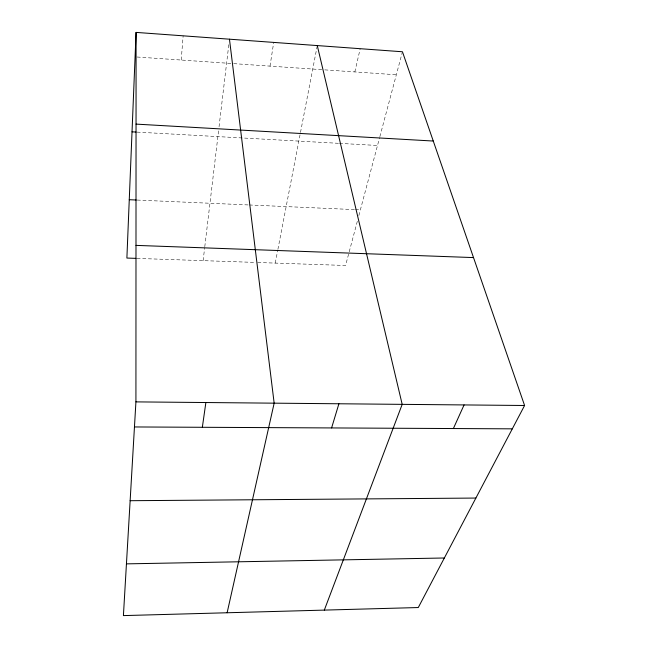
<?xml version="1.0" encoding="UTF-8"?>
<svg xmlns="http://www.w3.org/2000/svg" width="648" height="648" viewBox="0 0 648 648"><rect width="100%" height="100%" fill="white"/><g stroke="black" fill="none" stroke-linecap="round" stroke-linejoin="round"><path stroke-width="0.49" stroke-dasharray="3.24 2.43" d="M181.213 60.037L183.149 35.826M203.124 260.65L204.663 247.706M204.784 246.71L218.587 130.677M219.048 126.733L228.866 44.177M270.005 66.12L273.707 42.404M275.246 263.096L277.709 250.347M277.895 249.367L317.091 46.551M354.845 71.928L360.191 48.697M357.332 221.292L345.578 265.478L256.333 262.456M358.854 215.582L379.59 137.651M379.858 136.671L402.197 52.723M136.987 258.406L255.336 262.416M137.19 200.054L248.314 204.938M249.31 204.979L354.399 209.596M355.396 209.644L360.377 209.863M137.06 132.111L338.442 143.305M339.439 143.362L377.509 145.476M137.084 57.016L232.664 63.561M233.677 63.634L323.773 69.806M324.778 69.871L396.325 74.771"/><path stroke-width="0.97" d="M135.926 401.882L136.08 32.4L402.449 51.767L524.588 405.494L418.276 607.54L123.412 615.6L135.926 401.882L524.588 405.494M136.08 32.4L126.887 258.058L135.975 258.366M202.346 427.291L205.87 402.53M227.124 612.765L274.161 403.169L229.465 39.188M331.598 427.931L338.904 403.769M324.316 610.108L402.189 404.36L317.277 45.579M453.373 428.547L464.073 404.935M126.441 563.865L444.35 557.993M130.135 500.71L475.883 498.061M134.46 426.951L512.309 428.838M135.991 245.381L473.518 257.588M129.268 199.706L136.202 200.013M132.03 131.828L136.048 132.054M136.04 124.108L433.277 141.037"/></g></svg>
